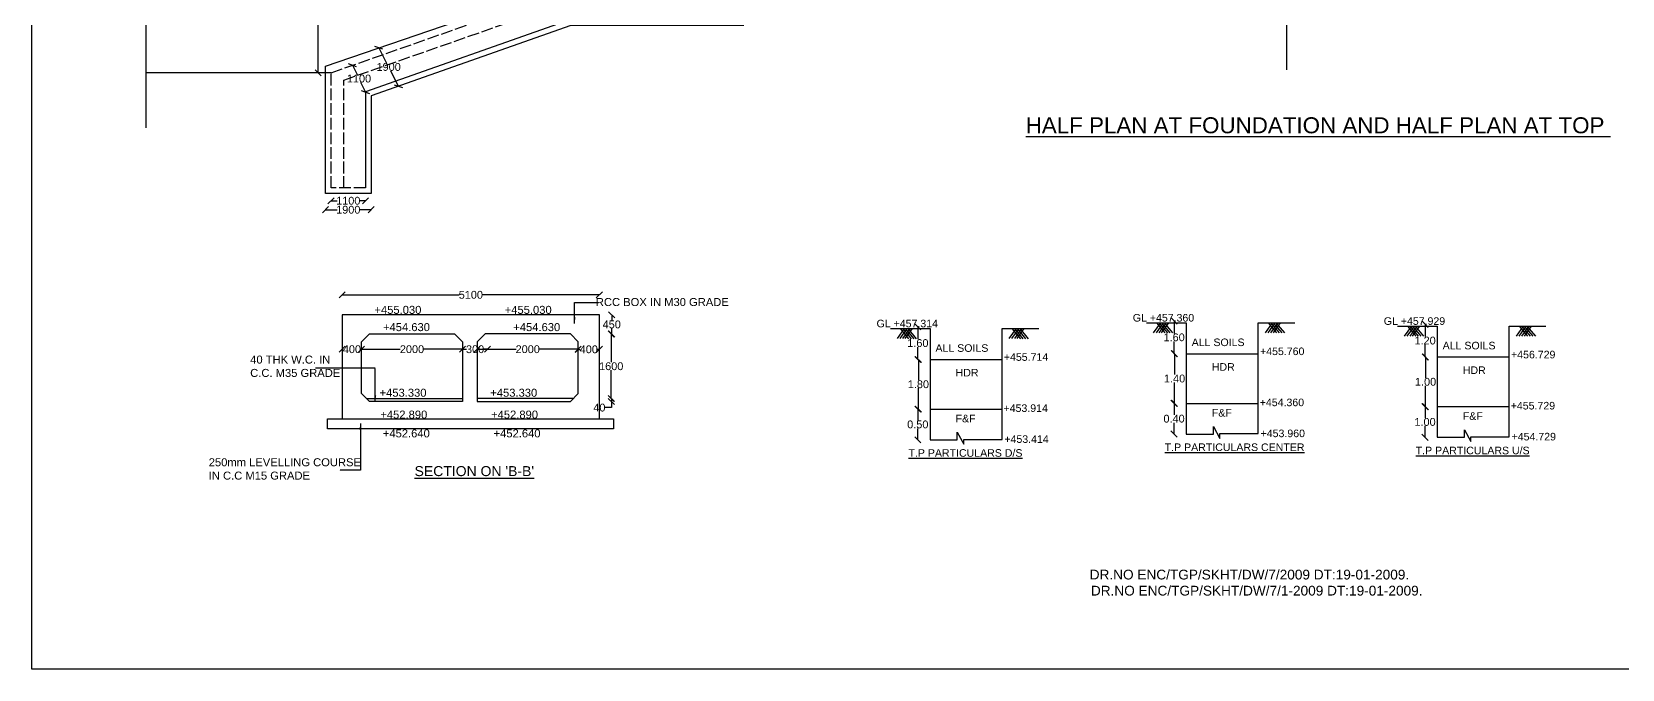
# Model space of a CAD drawing. Header units: millimetres. Extents: x 5124 to 6568637, y 2311 to 91879094.
# Drawn here: x 3747598 to 3772057, y 45927816 to 45937613 of the extents above; entities that cross this region are included whole.
import ezdxf

# ---------------------------------------------------------------- set-up
doc = ezdxf.new("R2010")
doc.units = ezdxf.units.MM
doc.header["$MEASUREMENT"] = 0
doc.linetypes.add('ACAD_ISO02W100', pattern=[15, 12, -3])
doc.linetypes.add('ACAD_ISO10W100', pattern=[18, 12, -3, 0, -3])
for name, color, linetype in [('DIMENSION', 7, 'Continuous'), ('DRAWING', 7, 'Continuous'), ('TEXT', 7, 'Continuous')]:
    doc.layers.add(name, color=color, linetype=linetype)
doc.styles.get("Standard").update_dxf_attribs({"font": 'arial.ttf', "height": 120})
doc.dimstyles.get("Standard").update_dxf_attribs({"dimtxt": 200, "dimasz": 110, "dimexe": 0.18, "dimexo": 0.0625, "dimgap": 0.09, "dimtad": 0, "dimtih": 1, "dimtoh": 1, "dimdec": 0, "dimzin": 0, "dimdsep": 46, "dimtxsty": 'Standard', "dimblk": 'OBLIQUE', "dimcen": 0.09, "dimse1": 1, "dimse2": 1, "dimadec": 0, "dimazin": 0, "dimtfac": 1, "dimtdec": 0, "dimtofl": 0, "dimtmove": 0, "dimatfit": 3, "dimfxl": 1, "dimtolj": 1, "dimtzin": 0, "dimarcsym": 0})

# ---------------------------------------------------------------- blocks, each defined once
blk = doc.blocks.new('_Oblique')
at = {"color": 0, "linetype": 'ByBlock', "lineweight": -2}
blk.add_line((-0.5, -0.5), (0.5, 0.5), dxfattribs=at)
blk = doc.blocks.new('*D90')
at = {"layer": 'Defpoints', "color": 0}
for p in [(3761225, 45933079), (3761413, 45933079), (3761413, 45932577)]:
    blk.add_point(p, dxfattribs=at)
at = {"layer": 'DIMENSION', "color": 0, "lineweight": -2}
for p, q in [((3761225, 45933079), (3761225, 45932890)), ((3761225, 45932577), (3761225, 45932767))]:
    blk.add_line(p, q, dxfattribs=at)
at = {"layer": 'DIMENSION', "color": 0, "lineweight": -2, "xscale": 95, "yscale": 95, "zscale": 95}
for p, rotation in [((3761225, 45933079), 90), ((3761225, 45932577), 270)]:
    blk.add_blockref('_Oblique', p, dxfattribs=dict(at, rotation=rotation))
at = {"layer": 'DIMENSION', "color": 0, "insert": (3761225, 45932828), "char_height": 120, "attachment_point": 5}
blk.add_mtext('\\A1;1.60', dxfattribs=at)
blk = doc.blocks.new('*D91')
at = {"layer": 'Defpoints', "color": 0}
for p in [(3761413, 45932577), (3761233, 45931813), (3761413, 45931813)]:
    blk.add_point(p, dxfattribs=at)
at = {"layer": 'DIMENSION', "color": 0, "lineweight": -2}
for p, q in [((3761233, 45932577), (3761233, 45932257)), ((3761233, 45931813), (3761233, 45932134))]:
    blk.add_line(p, q, dxfattribs=at)
at = {"layer": 'DIMENSION', "color": 0, "lineweight": -2, "xscale": 95, "yscale": 95, "zscale": 95}
for p, rotation in [((3761233, 45932577), 90), ((3761233, 45931813), 270)]:
    blk.add_blockref('_Oblique', p, dxfattribs=dict(at, rotation=rotation))
at = {"layer": 'DIMENSION', "color": 0, "insert": (3761233, 45932195), "char_height": 120, "attachment_point": 5}
blk.add_mtext('\\A1;1.80', dxfattribs=at)
blk = doc.blocks.new('*D89')
at = {"layer": 'Defpoints', "color": 0, "linetype": 'Continuous'}
for p in [(3761413, 45931813), (3761224, 45931342), (3761413, 45931342)]:
    blk.add_point(p, dxfattribs=at)
at = {"layer": 'TEXT', "color": 0, "linetype": 'Continuous', "lineweight": -2}
for p, q in [((3761224, 45931813), (3761224, 45931639)), ((3761224, 45931342), (3761224, 45931516))]:
    blk.add_line(p, q, dxfattribs=at)
at = {"layer": 'TEXT', "color": 0, "linetype": 'Continuous', "lineweight": -2, "xscale": 95, "yscale": 95, "zscale": 95}
for p, rotation in [((3761224, 45931813), 90), ((3761224, 45931342), 270)]:
    blk.add_blockref('_Oblique', p, dxfattribs=dict(at, rotation=rotation))
at = {"layer": 'TEXT', "color": 0, "linetype": 'Continuous', "insert": (3761224, 45931578), "char_height": 120, "attachment_point": 5}
blk.add_mtext('\\A1;0.50', dxfattribs=at)
blk = doc.blocks.new('*D93')
at = {"layer": 'Defpoints', "color": 0}
for p in [(3765166, 45933167), (3765354, 45933167), (3765354, 45932665)]:
    blk.add_point(p, dxfattribs=at)
at = {"layer": 'DIMENSION', "color": 0, "lineweight": -2}
for p, q in [((3765166, 45933167), (3765166, 45932978)), ((3765166, 45932665), (3765166, 45932855))]:
    blk.add_line(p, q, dxfattribs=at)
at = {"layer": 'DIMENSION', "color": 0, "lineweight": -2, "xscale": 95, "yscale": 95, "zscale": 95}
for p, rotation in [((3765166, 45933167), 90), ((3765166, 45932665), 270)]:
    blk.add_blockref('_Oblique', p, dxfattribs=dict(at, rotation=rotation))
at = {"layer": 'DIMENSION', "color": 0, "insert": (3765166, 45932916), "char_height": 120, "attachment_point": 5}
blk.add_mtext('\\A1;1.60', dxfattribs=at)
blk = doc.blocks.new('*D94')
at = {"layer": 'Defpoints', "color": 0}
for p in [(3765354, 45932665), (3765173, 45931901), (3765354, 45931901)]:
    blk.add_point(p, dxfattribs=at)
at = {"layer": 'DIMENSION', "color": 0, "lineweight": -2}
for p, q in [((3765173, 45932665), (3765173, 45932345)), ((3765173, 45931901), (3765173, 45932222))]:
    blk.add_line(p, q, dxfattribs=at)
at = {"layer": 'DIMENSION', "color": 0, "lineweight": -2, "xscale": 95, "yscale": 95, "zscale": 95}
for p, rotation in [((3765173, 45932665), 90), ((3765173, 45931901), 270)]:
    blk.add_blockref('_Oblique', p, dxfattribs=dict(at, rotation=rotation))
at = {"layer": 'DIMENSION', "color": 0, "insert": (3765173, 45932283), "char_height": 120, "attachment_point": 5}
blk.add_mtext('\\A1;1.40', dxfattribs=at)
blk = doc.blocks.new('*D92')
at = {"layer": 'Defpoints', "color": 0, "linetype": 'Continuous'}
for p in [(3765354, 45931901), (3765165, 45931430), (3765354, 45931430)]:
    blk.add_point(p, dxfattribs=at)
at = {"layer": 'TEXT', "color": 0, "linetype": 'Continuous', "lineweight": -2}
for p, q in [((3765165, 45931901), (3765165, 45931727)), ((3765165, 45931430), (3765165, 45931604))]:
    blk.add_line(p, q, dxfattribs=at)
at = {"layer": 'TEXT', "color": 0, "linetype": 'Continuous', "lineweight": -2, "xscale": 95, "yscale": 95, "zscale": 95}
for p, rotation in [((3765165, 45931901), 90), ((3765165, 45931430), 270)]:
    blk.add_blockref('_Oblique', p, dxfattribs=dict(at, rotation=rotation))
at = {"layer": 'TEXT', "color": 0, "linetype": 'Continuous', "insert": (3765165, 45931666), "char_height": 120, "attachment_point": 5}
blk.add_mtext('\\A1;0.40', dxfattribs=at)
blk = doc.blocks.new('*D96')
at = {"layer": 'Defpoints', "color": 0}
for p in [(3769026, 45933117), (3769214, 45933117), (3769214, 45932615)]:
    blk.add_point(p, dxfattribs=at)
at = {"layer": 'DIMENSION', "color": 0, "lineweight": -2}
for p, q in [((3769026, 45933117), (3769026, 45932928)), ((3769026, 45932615), (3769026, 45932805))]:
    blk.add_line(p, q, dxfattribs=at)
at = {"layer": 'DIMENSION', "color": 0, "lineweight": -2, "xscale": 95, "yscale": 95, "zscale": 95}
for p, rotation in [((3769026, 45933117), 90), ((3769026, 45932615), 270)]:
    blk.add_blockref('_Oblique', p, dxfattribs=dict(at, rotation=rotation))
at = {"layer": 'DIMENSION', "color": 0, "insert": (3769026, 45932866), "char_height": 120, "attachment_point": 5}
blk.add_mtext('\\A1;1.20', dxfattribs=at)
blk = doc.blocks.new('*D97')
at = {"layer": 'Defpoints', "color": 0}
for p in [(3769214, 45932615), (3769033, 45931851), (3769214, 45931851)]:
    blk.add_point(p, dxfattribs=at)
at = {"layer": 'DIMENSION', "color": 0, "lineweight": -2}
for p, q in [((3769033, 45932615), (3769033, 45932295)), ((3769033, 45931851), (3769033, 45932172))]:
    blk.add_line(p, q, dxfattribs=at)
at = {"layer": 'DIMENSION', "color": 0, "lineweight": -2, "xscale": 95, "yscale": 95, "zscale": 95}
for p, rotation in [((3769033, 45932615), 90), ((3769033, 45931851), 270)]:
    blk.add_blockref('_Oblique', p, dxfattribs=dict(at, rotation=rotation))
at = {"layer": 'DIMENSION', "color": 0, "insert": (3769033, 45932233), "char_height": 120, "attachment_point": 5}
blk.add_mtext('\\A1;1.00', dxfattribs=at)
blk = doc.blocks.new('*D95')
at = {"layer": 'Defpoints', "color": 0, "linetype": 'Continuous'}
for p in [(3769214, 45931851), (3769025, 45931380), (3769214, 45931380)]:
    blk.add_point(p, dxfattribs=at)
at = {"layer": 'TEXT', "color": 0, "linetype": 'Continuous', "lineweight": -2}
for p, q in [((3769025, 45931851), (3769025, 45931677)), ((3769025, 45931380), (3769025, 45931554))]:
    blk.add_line(p, q, dxfattribs=at)
at = {"layer": 'TEXT', "color": 0, "linetype": 'Continuous', "lineweight": -2, "xscale": 95, "yscale": 95, "zscale": 95}
for p, rotation in [((3769025, 45931851), 90), ((3769025, 45931380), 270)]:
    blk.add_blockref('_Oblique', p, dxfattribs=dict(at, rotation=rotation))
at = {"layer": 'TEXT', "color": 0, "linetype": 'Continuous', "insert": (3769025, 45931616), "char_height": 120, "attachment_point": 5}
blk.add_mtext('\\A1;1.00', dxfattribs=at)
blk = doc.blocks.new('*D99')
at = {"layer": 'Defpoints', "color": 0}
for p in [(3756327, 45933570), (3752372, 45933262), (3756327, 45933262)]:
    blk.add_point(p, dxfattribs=at)
at = {"layer": 'DIMENSION', "color": 0, "lineweight": -2}
for p, q in [((3752372, 45933570), (3754171, 45933570)), ((3756327, 45933570), (3754529, 45933570))]:
    blk.add_line(p, q, dxfattribs=at)
at = {"layer": 'DIMENSION', "color": 0, "lineweight": -2, "xscale": 95, "yscale": 95, "zscale": 95, "rotation": 180}
blk.add_blockref('_Oblique', (3752372, 45933570), dxfattribs=at)
at = {"layer": 'DIMENSION', "color": 0, "lineweight": -2, "xscale": 95, "yscale": 95, "zscale": 95}
blk.add_blockref('_Oblique', (3756327, 45933570), dxfattribs=at)
at = {"layer": 'DIMENSION', "color": 0, "insert": (3754350, 45933570), "char_height": 120, "attachment_point": 5}
blk.add_mtext('\\A1;5100', dxfattribs=at)
blk = doc.blocks.new('*D100')
at = {"layer": 'Defpoints', "color": 0}
for p in [(3752372, 45932734), (3752372, 45932734), (3752669, 45932734)]:
    blk.add_point(p, dxfattribs=at)
at = {"layer": 'DIMENSION', "color": 0, "lineweight": -2}
for p, q in [((3752372, 45932734), (3752386, 45932734)), ((3752669, 45932734), (3752656, 45932734))]:
    blk.add_line(p, q, dxfattribs=at)
at = {"layer": 'DIMENSION', "color": 0, "lineweight": -2, "xscale": 95, "yscale": 95, "zscale": 95, "rotation": 180}
blk.add_blockref('_Oblique', (3752372, 45932734), dxfattribs=at)
at = {"layer": 'DIMENSION', "color": 0, "lineweight": -2, "xscale": 95, "yscale": 95, "zscale": 95}
blk.add_blockref('_Oblique', (3752669, 45932734), dxfattribs=at)
at = {"layer": 'DIMENSION', "color": 0, "insert": (3752521, 45932734), "char_height": 120, "attachment_point": 5}
blk.add_mtext('\\A1;400', dxfattribs=at)
blk = doc.blocks.new('*D101')
at = {"layer": 'Defpoints', "color": 0}
for p in [(3754222, 45937515), (3752669, 45932734), (3754222, 45932734)]:
    blk.add_point(p, dxfattribs=at)
at = {"layer": 'DRAWING', "color": 0, "lineweight": -2}
for p, q in [((3752669, 45932734), (3753265, 45932734)), ((3754222, 45932734), (3753626, 45932734))]:
    blk.add_line(p, q, dxfattribs=at)
at = {"layer": 'DRAWING', "color": 0, "lineweight": -2, "xscale": 95, "yscale": 95, "zscale": 95, "rotation": 180}
blk.add_blockref('_Oblique', (3752669, 45932734), dxfattribs=at)
at = {"layer": 'DRAWING', "color": 0, "lineweight": -2, "xscale": 95, "yscale": 95, "zscale": 95}
blk.add_blockref('_Oblique', (3754222, 45932734), dxfattribs=at)
at = {"layer": 'DRAWING', "color": 0, "insert": (3753445, 45932734), "char_height": 120, "attachment_point": 5}
blk.add_mtext('\\A1;2000', dxfattribs=at)
blk = doc.blocks.new('*D98')
at = {"layer": 'Defpoints', "color": 0}
for p in [(3754607, 45935136), (3754222, 45932734), (3754607, 45932734)]:
    blk.add_point(p, dxfattribs=at)
at = {"layer": 'DIMENSION', "color": 0, "lineweight": -2}
for p, q in [((3754222, 45932734), (3754282, 45932734)), ((3754607, 45932734), (3754547, 45932734))]:
    blk.add_line(p, q, dxfattribs=at)
at = {"layer": 'DIMENSION', "color": 0, "lineweight": -2, "xscale": 95, "yscale": 95, "zscale": 95, "rotation": 180}
blk.add_blockref('_Oblique', (3754222, 45932734), dxfattribs=at)
at = {"layer": 'DIMENSION', "color": 0, "lineweight": -2, "xscale": 95, "yscale": 95, "zscale": 95}
blk.add_blockref('_Oblique', (3754607, 45932734), dxfattribs=at)
at = {"layer": 'DIMENSION', "color": 0, "insert": (3754415, 45932734), "char_height": 120, "attachment_point": 5}
blk.add_mtext('\\A1;300', dxfattribs=at)
blk = doc.blocks.new('*D102')
at = {"layer": 'Defpoints', "color": 0}
for p in [(3756001, 45937515), (3754448, 45932734), (3756001, 45932734)]:
    blk.add_point(p, dxfattribs=at)
at = {"layer": 'DRAWING', "color": 0, "lineweight": -2}
for p, q in [((3754448, 45932734), (3755045, 45932734)), ((3756001, 45932734), (3755405, 45932734))]:
    blk.add_line(p, q, dxfattribs=at)
at = {"layer": 'DRAWING', "color": 0, "lineweight": -2, "xscale": 95, "yscale": 95, "zscale": 95, "rotation": 180}
blk.add_blockref('_Oblique', (3754448, 45932734), dxfattribs=at)
at = {"layer": 'DRAWING', "color": 0, "lineweight": -2, "xscale": 95, "yscale": 95, "zscale": 95}
blk.add_blockref('_Oblique', (3756001, 45932734), dxfattribs=at)
at = {"layer": 'DRAWING', "color": 0, "insert": (3755225, 45932734), "char_height": 120, "attachment_point": 5}
blk.add_mtext('\\A1;2000', dxfattribs=at)
blk = doc.blocks.new('*D103')
at = {"layer": 'Defpoints', "color": 0}
for p in [(3756327, 45937515), (3756001, 45932734), (3756327, 45932732)]:
    blk.add_point(p, dxfattribs=at)
at = {"layer": 'DRAWING', "color": 0, "lineweight": -2}
for p, q in [((3756001, 45932732), (3756029, 45932732)), ((3756327, 45932732), (3756299, 45932732))]:
    blk.add_line(p, q, dxfattribs=at)
at = {"layer": 'DRAWING', "color": 0, "lineweight": -2, "xscale": 95, "yscale": 95, "zscale": 95, "rotation": 180}
blk.add_blockref('_Oblique', (3756001, 45932732), dxfattribs=at)
at = {"layer": 'DRAWING', "color": 0, "lineweight": -2, "xscale": 95, "yscale": 95, "zscale": 95}
blk.add_blockref('_Oblique', (3756327, 45932732), dxfattribs=at)
at = {"layer": 'DRAWING', "color": 0, "insert": (3756164, 45932732), "char_height": 120, "attachment_point": 5}
blk.add_mtext('\\A1;400', dxfattribs=at)
blk = doc.blocks.new('*D104')
at = {"layer": 'Defpoints', "color": 0}
for p in [(3755880, 45933262), (3756517, 45933262), (3755880, 45932969)]:
    blk.add_point(p, dxfattribs=at)
at = {"layer": 'DIMENSION', "color": 0, "lineweight": -2}
for p, q in [((3756517, 45933262), (3756517, 45933177)), ((3756517, 45932969), (3756517, 45933054))]:
    blk.add_line(p, q, dxfattribs=at)
at = {"layer": 'DIMENSION', "color": 0, "lineweight": -2, "xscale": 95, "yscale": 95, "zscale": 95}
for p, rotation in [((3756517, 45933262), 90), ((3756517, 45932969), 270)]:
    blk.add_blockref('_Oblique', p, dxfattribs=dict(at, rotation=rotation))
at = {"layer": 'DIMENSION', "color": 0, "insert": (3756517, 45933115), "char_height": 120, "attachment_point": 5}
blk.add_mtext('\\A1;450', dxfattribs=at)
blk = doc.blocks.new('*D105')
at = {"layer": 'Defpoints', "color": 0}
for p in [(3755880, 45932969), (3755925, 45931976), (3756509, 45931976)]:
    blk.add_point(p, dxfattribs=at)
at = {"layer": 'DIMENSION', "color": 0, "lineweight": -2}
for p, q in [((3756509, 45932969), (3756509, 45932534)), ((3756509, 45931976), (3756509, 45932411))]:
    blk.add_line(p, q, dxfattribs=at)
at = {"layer": 'DIMENSION', "color": 0, "lineweight": -2, "xscale": 95, "yscale": 95, "zscale": 95}
for p, rotation in [((3756509, 45932969), 90), ((3756509, 45931976), 270)]:
    blk.add_blockref('_Oblique', p, dxfattribs=dict(at, rotation=rotation))
at = {"layer": 'DIMENSION', "color": 0, "insert": (3756509, 45932472), "char_height": 120, "attachment_point": 5}
blk.add_mtext('\\A1;1600', dxfattribs=at)
blk = doc.blocks.new('*D106')
at = {"layer": 'Defpoints', "color": 0}
for p in [(3755880, 45931931), (3755925, 45931976), (3756511, 45931931)]:
    blk.add_point(p, dxfattribs=at)
at = {"layer": 'DIMENSION', "color": 0, "lineweight": -2}
for p, q in [((3756511, 45931836), (3756416, 45931836)), ((3756511, 45931976), (3756511, 45931931)), ((3756511, 45931931), (3756511, 45931836))]:
    blk.add_line(p, q, dxfattribs=at)
at = {"layer": 'DIMENSION', "color": 0, "lineweight": -2, "xscale": 95, "yscale": 95, "zscale": 95}
for p, rotation in [((3756511, 45931976), 90), ((3756511, 45931931), 270)]:
    blk.add_blockref('_Oblique', p, dxfattribs=dict(at, rotation=rotation))
at = {"layer": 'DIMENSION', "color": 0, "insert": (3756327, 45931836), "char_height": 120, "attachment_point": 5}
blk.add_mtext('\\A1;40', dxfattribs=at)
blk = doc.blocks.new('*D171')
at = {"layer": 'Defpoints', "color": 0, "linetype": 'Continuous'}
for p in [(3752530, 45937099), (3752729, 45936689), (3752729, 45936689)]:
    blk.add_point(p, dxfattribs=at)
at = {"layer": 'DIMENSION', "color": 0, "linetype": 'Continuous', "lineweight": -2}
for p, q in [((3752530, 45937099), (3752600, 45936955)), ((3752729, 45936689), (3752660, 45936833))]:
    blk.add_line(p, q, dxfattribs=at)
at = {"layer": 'DIMENSION', "color": 0, "linetype": 'Continuous', "lineweight": -2, "xscale": 95, "yscale": 95, "zscale": 95}
for p, rotation in [((3752530, 45937099), 115.9854838310445), ((3752729, 45936689), 295.9854838310445)]:
    blk.add_blockref('_Oblique', p, dxfattribs=dict(at, rotation=rotation))
at = {"layer": 'DIMENSION', "color": 0, "linetype": 'Continuous', "insert": (3752630, 45936894), "char_height": 120, "attachment_point": 5}
blk.add_mtext('\\A1;1100', dxfattribs=at)
blk = doc.blocks.new('*D172')
at = {"layer": 'Defpoints', "color": 0, "linetype": 'Continuous'}
for p in [(3752935, 45937367), (3753237, 45936777), (3753237, 45936777)]:
    blk.add_point(p, dxfattribs=at)
at = {"layer": 'DIMENSION', "color": 0, "linetype": 'Continuous', "lineweight": -2}
for p, q in [((3752935, 45937367), (3753055, 45937133)), ((3753237, 45936777), (3753118, 45937010))]:
    blk.add_line(p, q, dxfattribs=at)
at = {"layer": 'DIMENSION', "color": 0, "linetype": 'Continuous', "lineweight": -2, "xscale": 95, "yscale": 95, "zscale": 95}
for p, rotation in [((3752935, 45937367), 117.1023322255926), ((3753237, 45936777), 297.1023322255926)]:
    blk.add_blockref('_Oblique', p, dxfattribs=dict(at, rotation=rotation))
at = {"layer": 'DIMENSION', "color": 0, "linetype": 'Continuous', "insert": (3753086, 45937072), "char_height": 120, "attachment_point": 5}
blk.add_mtext('\\A1;1900', dxfattribs=at)
blk = doc.blocks.new('*D173')
at = {"layer": 'Defpoints', "color": 0, "linetype": 'Continuous'}
for p in [(3752200, 45935212), (3752730, 45935212), (3752730, 45935016)]:
    blk.add_point(p, dxfattribs=at)
at = {"layer": 'DIMENSION', "color": 0, "linetype": 'Continuous', "lineweight": -2}
for p, q in [((3752200, 45935016), (3752292, 45935016)), ((3752730, 45935016), (3752638, 45935016))]:
    blk.add_line(p, q, dxfattribs=at)
at = {"layer": 'DIMENSION', "color": 0, "linetype": 'Continuous', "lineweight": -2, "xscale": 95, "yscale": 95, "zscale": 95, "rotation": 180}
blk.add_blockref('_Oblique', (3752200, 45935016), dxfattribs=at)
at = {"layer": 'DIMENSION', "color": 0, "linetype": 'Continuous', "lineweight": -2, "xscale": 95, "yscale": 95, "zscale": 95}
blk.add_blockref('_Oblique', (3752730, 45935016), dxfattribs=at)
at = {"layer": 'DIMENSION', "color": 0, "linetype": 'Continuous', "insert": (3752465, 45935016), "char_height": 120, "attachment_point": 5}
blk.add_mtext('\\A1;1100', dxfattribs=at)
blk = doc.blocks.new('*D174')
at = {"layer": 'Defpoints', "color": 0, "linetype": 'Continuous'}
for p in [(3752114, 45935126), (3752816, 45935126), (3752816, 45934878)]:
    blk.add_point(p, dxfattribs=at)
at = {"layer": 'DIMENSION', "color": 0, "linetype": 'Continuous', "lineweight": -2}
for p, q in [((3752114, 45934878), (3752292, 45934878)), ((3752816, 45934878), (3752638, 45934878))]:
    blk.add_line(p, q, dxfattribs=at)
at = {"layer": 'DIMENSION', "color": 0, "linetype": 'Continuous', "lineweight": -2, "xscale": 95, "yscale": 95, "zscale": 95, "rotation": 180}
blk.add_blockref('_Oblique', (3752114, 45934878), dxfattribs=at)
at = {"layer": 'DIMENSION', "color": 0, "linetype": 'Continuous', "lineweight": -2, "xscale": 95, "yscale": 95, "zscale": 95}
blk.add_blockref('_Oblique', (3752816, 45934878), dxfattribs=at)
at = {"layer": 'DIMENSION', "color": 0, "linetype": 'Continuous', "insert": (3752465, 45934878), "char_height": 120, "attachment_point": 5}
blk.add_mtext('\\A1;1900', dxfattribs=at)
blk = doc.blocks.new('*D220')
at = {"layer": 'Defpoints', "color": 0, "linetype": 'Continuous', "lineweight": -2}
for p, q in [((3752001, 45942045), (3752001, 45939361)), ((3752001, 45936983), (3752001, 45939238))]:
    blk.add_line(p, q, dxfattribs=at)
at = {"layer": 'Defpoints', "color": 0, "linetype": 'Continuous'}
for p in [(3751840, 45942045), (3752001, 45942045), (3751840, 45936983)]:
    blk.add_point(p, dxfattribs=at)
at = {"layer": 'Defpoints', "color": 0, "linetype": 'Continuous', "lineweight": -2, "xscale": 95, "yscale": 95, "zscale": 95}
for p, rotation in [((3752001, 45942045), 90), ((3752001, 45936983), 270)]:
    blk.add_blockref('_Oblique', p, dxfattribs=dict(at, rotation=rotation))
at = {"layer": 'Defpoints', "color": 0, "linetype": 'Continuous', "insert": (3752001, 45939300), "char_height": 120, "attachment_point": 5}
blk.add_mtext('\\A1;13000', dxfattribs=at)

msp = doc.modelspace()

# ---------------------------------------------------------------- linework, layer by layer
at = {"layer": 'DIMENSION', "linetype": 'Continuous'}
for p, q in [((3755874.2, 45937797.5), (3752729.5, 45936689.2)), ((3752729.5, 45936689.2), (3752729.5, 45935212.5))]:
    msp.add_line(p, q, dxfattribs=at)
msp.add_lwpolyline([(3747598, 45955372), (3793823.5, 45955372), (3793823.5, 45927816), (3747598, 45927816)], close=True, dxfattribs=at)
msp.add_lwpolyline([(3758547.5, 45937711), (3755889, 45937711), (3752816, 45936628), (3752816, 45935126), (3752114, 45935126), (3752114, 45937085.5), (3757109.5, 45938798)], dxfattribs=at)
at = {"layer": 'DRAWING', "linetype": 'ACAD_ISO02W100', "ltscale": 15}
for p, q in [((3752200.5, 45936983), (3757109.5, 45938707)), ((3752200.5, 45935212.5), (3752200.5, 45936983)), ((3752729.5, 45935212.5), (3752200.5, 45935212.5))]:
    msp.add_line(p, q, dxfattribs=at)
at = {"layer": 'DRAWING', "linetype": 'ACAD_ISO10W100', "ltscale": 150}
msp.add_lwpolyline([(3766896.5, 45946931.5), (3766896.5, 45936762.5)], dxfattribs=at)
at = {"layer": 'DRAWING', "linetype": 'Continuous'}
for points in [[(3749352.5, 45944250), (3749352.5, 45936138.5)], [(3752200.5, 45936983), (3749352.5, 45936983)]]:
    msp.add_lwpolyline(points, dxfattribs=at)
at = {"layer": 'DRAWING', "linetype": 'ACAD_ISO02W100', "ltscale": 15}
msp.add_lwpolyline([(3752394.5, 45935212.5), (3752394.5, 45936871), (3757235, 45938562)], dxfattribs=at)
at = {"layer": 'DRAWING'}
for points in [[(3752372.3, 45931662.5), (3756327.1, 45931662.5), (3756327.1, 45933262.2), (3752372.3, 45933262.2)], [(3752790, 45932968.8), (3754101, 45932968.8), (3754221.7, 45932848.1), (3754221.7, 45931931.2), (3752790, 45931931.2), (3752669.2, 45932051.9), (3752669.2, 45932848.1)], [(3755880.2, 45932968.8), (3754569.2, 45932968.8), (3754448.4, 45932848.1), (3754448.4, 45931931.2), (3755880.2, 45931931.2), (3756000.9, 45932051.9), (3756000.9, 45932848.1)], [(3752143.5, 45931662.5), (3756546.1, 45931662.5), (3756546.1, 45931512.7), (3752143.5, 45931512.7)]]:
    msp.add_lwpolyline(points, close=True, dxfattribs=at)
for points in [[(3760803, 45933051.2), (3761413, 45933051.2), (3761413, 45931342), (3761830.5, 45931342), (3761830.5, 45931458.9), (3761929.9, 45931275.6), (3761929.9, 45931348.8), (3762519.5, 45931348.8), (3762519.5, 45933051.2), (3763084.4, 45933051.2)], [(3761014.9, 45933051.2), (3760904.8, 45932898)], [(3761056.9, 45933051.2), (3760946.8, 45932898)], [(3760952.4, 45933051.2), (3761081.8, 45932896)], [(3761099.3, 45933051.2), (3760989.2, 45932898)], [(3760991.6, 45933051.2), (3761121.1, 45932896)], [(3761137.1, 45933051.2), (3761027, 45932898)], [(3761030.9, 45933051.2), (3761160.4, 45932896)], [(3761071.6, 45933051.2), (3761201.1, 45932896)], [(3762734.8, 45933051.2), (3762624.7, 45932898)], [(3762776.7, 45933051.2), (3762666.7, 45932898)], [(3762672.2, 45933051.2), (3762801.7, 45932896)], [(3762819.2, 45933051.2), (3762709.1, 45932898)], [(3762711.5, 45933051.2), (3762841, 45932896)], [(3762857, 45933051.2), (3762746.9, 45932898)], [(3762750.8, 45933051.2), (3762880.2, 45932896)], [(3762791.5, 45933051.2), (3762921, 45932896)], [(3764743.5, 45933139.2), (3765353.5, 45933139.2), (3765353.5, 45931430), (3765771, 45931430), (3765771, 45931546.9), (3765870.4, 45931363.6), (3765870.4, 45931436.8), (3766460, 45931436.8), (3766460, 45933139.2), (3767024.9, 45933139.2)], [(3764955.4, 45933139.2), (3764845.3, 45932986)], [(3764997.4, 45933139.2), (3764887.3, 45932986)], [(3764892.9, 45933139.2), (3765022.3, 45932984)], [(3765039.8, 45933139.2), (3764929.7, 45932986)], [(3764932.1, 45933139.2), (3765061.6, 45932984)], [(3765077.6, 45933139.2), (3764967.5, 45932986)], [(3764971.4, 45933139.2), (3765100.9, 45932984)], [(3765012.1, 45933139.2), (3765141.6, 45932984)], [(3766675.3, 45933139.2), (3766565.2, 45932986)], [(3766717.2, 45933139.2), (3766607.2, 45932986)], [(3766612.7, 45933139.2), (3766742.2, 45932984)], [(3766759.7, 45933139.2), (3766649.6, 45932986)], [(3766652, 45933139.2), (3766781.5, 45932984)], [(3766797.5, 45933139.2), (3766687.4, 45932986)], [(3766691.3, 45933139.2), (3766820.7, 45932984)], [(3766732, 45933139.2), (3766861.5, 45932984)], [(3768603.5, 45933089.1), (3769213.5, 45933089.1), (3769213.5, 45931379.9), (3769631, 45931379.9), (3769631, 45931496.8), (3769730.4, 45931313.5), (3769730.4, 45931386.7), (3770320, 45931386.7), (3770320, 45933089.1), (3770884.9, 45933089.1)], [(3768815.4, 45933089.1), (3768705.3, 45932935.9)], [(3768857.4, 45933089.1), (3768747.3, 45932935.9)], [(3768752.9, 45933089.1), (3768882.3, 45932934)], [(3768899.8, 45933089.1), (3768789.7, 45932935.9)], [(3768792.1, 45933089.1), (3768921.6, 45932934)], [(3768937.6, 45933089.1), (3768827.5, 45932935.9)], [(3768831.4, 45933089.1), (3768960.9, 45932934)], [(3768872.1, 45933089.1), (3769001.6, 45932934)], [(3770535.3, 45933089.1), (3770425.2, 45932935.9)], [(3770577.2, 45933089.1), (3770467.2, 45932935.9)], [(3770472.7, 45933089.1), (3770602.2, 45932934)], [(3770619.7, 45933089.1), (3770509.6, 45932935.9)], [(3770512, 45933089.1), (3770641.5, 45932934)], [(3770657.5, 45933089.1), (3770547.4, 45932935.9)], [(3770551.3, 45933089.1), (3770680.7, 45932934)], [(3770592, 45933089.1), (3770721.5, 45932934)], [(3761413, 45932577.5), (3762519.5, 45932577.5)], [(3765353.5, 45932665.5), (3766460, 45932665.5)], [(3769213.5, 45932615.4), (3770320, 45932615.4)], [(3752745.5, 45931975.7), (3754221.7, 45931975.7)], [(3755924.7, 45931975.7), (3754448.4, 45931975.7)], [(3765353.5, 45931901.3), (3766460, 45931901.3)], [(3769213.5, 45931851.2), (3770320, 45931851.2)], [(3761413, 45931813.3), (3762519.5, 45931813.3)]]:
    msp.add_lwpolyline(points, dxfattribs=at)

# ---------------------------------------------------------------- texts
at = {"layer": 'DIMENSION', "attachment_point": 1}
for s, insert, char_height, width in [('+455.030', (3752867.4, 45933400.7), 123.09, 1291.308), ('+455.030', (3754871.1, 45933400.7), 123.09, 1291.308), ('RCC BOX IN M30 GRADE', (3756272.8, 45933521), 123.092, 2087.447), ('+454.630', (3752999, 45933135.5), 123.09, 1291.308), ('+454.630', (3755002.7, 45933135.5), 123.09, 1291.308), ('GL +457.314', (3760589.6, 45933187.4), 116.371, 938.007), ('GL +457.360', (3764530.1, 45933275.4), 116.371, 938.007), ('GL +457.929', (3768390.1, 45933225.3), 116.371, 938.007), ('ALL SOILS', (3761495.6, 45932810.5), 116.37, 938.007), ('ALL SOILS', (3765436.1, 45932898.5), 116.37, 938.007), ('ALL SOILS', (3769296.1, 45932848.4), 116.37, 938.007), ('40 THK W.C. IN C.C. M35 GRADE', (3750956.6, 45932636.5), 123.092, 1467.207), ('+455.714', (3762547, 45932672.3), 116.37, 938.007), ('+455.760', (3766487.5, 45932760.3), 116.37, 938.007), ('+456.729', (3770347.5, 45932710.3), 116.37, 938.007), ('HDR', (3761805.5, 45932432), 116.37, 938.007), ('HDR', (3765746, 45932520), 116.37, 938.007), ('HDR', (3769606, 45932469.9), 116.37, 938.007), ('+453.330', (3752946.2, 45932126.9), 123.09, 1291.308), ('+453.330', (3754649.1, 45932126.9), 123.09, 1291.308), ('+453.914', (3762542.1, 45931886.8), 116.37, 938.007), ('+454.360', (3766482.6, 45931974.8), 116.37, 938.007), ('+455.729', (3770342.6, 45931924.7), 116.37, 938.007), ('+452.890', (3752958.2, 45931790.8), 123.09, 1291.308), ('+452.890', (3754661.2, 45931790.8), 123.09, 1291.308), ('F&F', (3761805.5, 45931727.4), 116.37, 938.007), ('F&F', (3765746, 45931815.4), 116.37, 938.007), ('F&F', (3769606, 45931765.4), 116.37, 938.007), ('+452.640', (3752996.8, 45931502.2), 123.09, 1291.308), ('+452.640', (3754699.7, 45931502.2), 123.09, 1291.308), ('+453.414', (3762555.4, 45931410.8), 116.37, 938.007), ('+453.960', (3766495.9, 45931498.8), 116.37, 938.007), ('+454.729', (3770355.9, 45931448.7), 116.37, 938.007), ('{\\LT.P PARTICULARS D/S  }', (3761080.7, 45931197.8), 116.371, 2009.609), ('{\\LT.P PARTICULARS CENTER}', (3765021.2, 45931285.8), 116.371, 2695.493), ('{\\LT.P PARTICULARS U/S  }', (3768881.2, 45931235.7), 116.371, 2009.609), ('250mm LEVELLING COURSE  IN C.C M15 GRADE', (3750319, 45931058.1), 123.092, 2392.37)]:
    msp.add_mtext(s, dxfattribs=dict(at, insert=insert, char_height=char_height, width=width))
at = {"layer": 'TEXT'}
for s, height, p in [('%%UHALF PLAN AT FOUNDATION AND HALF PLAN AT TOP ', 246.09, (3762883.4, 45936053.4)), ("%%USECTION ON 'B-B'", 153.865, (3753484.5, 45930783.7))]:
    msp.add_text(s, height=height, dxfattribs=at).set_placement(p)
at = {"layer": 'TEXT', "char_height": 150, "attachment_point": 1}
for s, insert, width in [('DR.NO ENC/TGP/SKHT/DW/7/2009 DT:19-01-2009. ', (3763867.6, 45929344.8), 7800.673), ('DR.NO ENC/TGP/SKHT/DW/7/1-2009 DT:19-01-2009. ', (3763886.1, 45929097.8), 8015.336)]:
    msp.add_mtext(s, dxfattribs=dict(at, insert=insert, width=width))

# ---------------------------------------------------------------- dimensions: what is measured, and where the dimension line sits
at = {"layer": 'Defpoints', "linetype": 'Continuous'}
dim = msp.add_linear_dim(base=(3752001, 45942045), p1=(3751840.5, 45936983), p2=(3751840.5, 45942045), angle=90, text='13000', dimstyle='Standard', override={"dimasz": 95, "dimarcsym": 1}, dxfattribs=at)
dim.commit()
dim.dimension.update_dxf_attribs({"geometry": '*D220', "text_midpoint": (3752001, 45939299.5), "dimtype": 160})
at = {"layer": 'DIMENSION', "linetype": 'Continuous'}
for p1, p2, text, picture, middle in [((3752935.3, 45937367), (3753237.5, 45936776.5), '1900', '*D172', (3753086.4, 45937071.8)), ((3752529.9, 45937098.7), (3752729.5, 45936689.2), '1100', '*D171', (3752629.7, 45936894))]:
    dim = msp.add_aligned_dim(p1=p1, p2=p2, distance=0, text=text, dimstyle='Standard', override={"dimasz": 95, "dimarcsym": 1}, dxfattribs=at)
    dim.commit()
    dim.dimension.update_dxf_attribs({"geometry": picture, "text_midpoint": middle})
for base, p1, p2, text, picture, middle in [((3752816, 45934877.5), (3752114, 45935126), (3752816, 45935126), '1900', '*D174', (3752465, 45934877.5)), ((3752729.5, 45935016), (3752200.5, 45935212.5), (3752729.5, 45935212.5), '1100', '*D173', (3752465, 45935016))]:
    dim = msp.add_linear_dim(base=base, p1=p1, p2=p2, text=text, dimstyle='Standard', override={"dimasz": 95, "dimarcsym": 1}, dxfattribs=at)
    dim.commit()
    dim.dimension.update_dxf_attribs({"geometry": picture, "text_midpoint": middle})
at = {"layer": 'DIMENSION'}
for base, p1, p2, text, picture, middle in [((3754607.5, 45932733.9), (3754221.7, 45932733.9), (3754607.5, 45935135.9), '300', '*D98', (3754414.6, 45932733.9)), ((3756327.1, 45933569.9), (3752372.3, 45933262.2), (3756327.1, 45933262.2), '5100', '*D99', (3754349.7, 45933569.9)), ((3752372.3, 45932733.9), (3752669.2, 45932733.9), (3752372.3, 45932733.9), '400', '*D100', (3752520.8, 45932733.9))]:
    dim = msp.add_linear_dim(base=base, p1=p1, p2=p2, text=text, dimstyle='Standard', override={"dimasz": 95, "dimarcsym": 1}, dxfattribs=at)
    dim.commit()
    dim.dimension.update_dxf_attribs({"geometry": picture, "text_midpoint": middle})
for base, p1, p2, text, picture, middle in [((3756517.4, 45933262.2), (3755880.2, 45932968.8), (3755880.2, 45933262.2), '450', '*D104', (3756517.4, 45933115.5)), ((3761225.4, 45933079.3), (3761413, 45932577.5), (3761413, 45933079.3), '1.60', '*D90', (3761225.4, 45932828.4)), ((3765165.9, 45933167.3), (3765353.5, 45932665.5), (3765353.5, 45933167.3), '1.60', '*D93', (3765165.9, 45932916.4)), ((3769025.9, 45933117.3), (3769213.5, 45932615.4), (3769213.5, 45933117.3), '1.20', '*D96', (3769025.9, 45932866.3)), ((3761232.6, 45931813.3), (3761413, 45932577.5), (3761413, 45931813.3), '1.80', '*D91', (3761232.6, 45932195.4)), ((3765173.1, 45931901.3), (3765353.5, 45932665.5), (3765353.5, 45931901.3), '1.40', '*D94', (3765173.1, 45932283.4)), ((3769033.1, 45931851.2), (3769213.5, 45932615.4), (3769213.5, 45931851.2), '1.00', '*D97', (3769033.1, 45932233.3)), ((3756510.7, 45931931.2), (3755924.7, 45931975.7), (3755880.2, 45931931.2), '40', '*D106', (3756327.5, 45931836.2))]:
    dim = msp.add_linear_dim(base=base, p1=p1, p2=p2, angle=90, text=text, dimstyle='Standard', override={"dimasz": 95, "dimarcsym": 1}, dxfattribs=at)
    dim.commit()
    dim.dimension.update_dxf_attribs({"geometry": picture, "text_midpoint": middle})
dim = msp.add_linear_dim(base=(3756509.2, 45931975.7), p1=(3755880.2, 45932968.8), p2=(3755924.7, 45931975.7), angle=90, text='1600', dimstyle='Standard', override={"dimasz": 95, "dimarcsym": 1}, dxfattribs=at)
dim.commit()
dim.dimension.update_dxf_attribs({"geometry": '*D105', "text_midpoint": (3756509.2, 45932472.2), "dimtype": 160})
at = {"layer": 'DRAWING'}
for base, p1, p2, text, picture, middle in [((3754221.7, 45932733.9), (3752669.2, 45932733.9), (3754221.7, 45937515), '2000', '*D101', (3753445.5, 45932733.9)), ((3756000.9, 45932733.9), (3754448.4, 45932733.9), (3756000.9, 45937515), '2000', '*D102', (3755224.7, 45932733.9)), ((3756327.1, 45932731.8), (3756000.9, 45932733.9), (3756327.1, 45937515), '400', '*D103', (3756164, 45932731.8))]:
    dim = msp.add_linear_dim(base=base, p1=p1, p2=p2, text=text, dimstyle='Standard', override={"dimasz": 95, "dimarcsym": 1}, dxfattribs=at)
    dim.commit()
    dim.dimension.update_dxf_attribs({"geometry": picture, "text_midpoint": middle})
at = {"layer": 'TEXT', "linetype": 'Continuous'}
for base, p1, p2, text, picture, middle in [((3761224.4, 45931342), (3761413, 45931813.3), (3761413, 45931342), '0.50', '*D89', (3761224.4, 45931577.6)), ((3765164.9, 45931430), (3765353.5, 45931901.3), (3765353.5, 45931430), '0.40', '*D92', (3765164.9, 45931665.6)), ((3769024.9, 45931379.9), (3769213.5, 45931851.2), (3769213.5, 45931379.9), '1.00', '*D95', (3769024.9, 45931615.6))]:
    dim = msp.add_linear_dim(base=base, p1=p1, p2=p2, angle=90, text=text, dimstyle='Standard', override={"dimasz": 95, "dimarcsym": 1}, dxfattribs=at)
    dim.commit()
    dim.dimension.update_dxf_attribs({"geometry": picture, "text_midpoint": middle})

# ---------------------------------------------------------------- leaders
at = {"layer": 'DIMENSION', "linetype": 'ACAD_ISO02W100'}
for points in [[(3755944.8, 45933127.8), (3755944.8, 45933454.3), (3756312.4, 45933454.3)], [(3752879.5, 45931931.2), (3752879.5, 45932441.6), (3751959.2, 45932441.6)], [(3752651.6, 45931593.7), (3752651.6, 45930876.9), (3752335.8, 45930876.9)]]:
    msp.add_leader(points, dimstyle='Standard', override={"dimasz": 95, "dimgap": 0.09, "dimtad": 0, "dimarcsym": 1}, dxfattribs=at)

doc.saveas('drawing.dxf')
